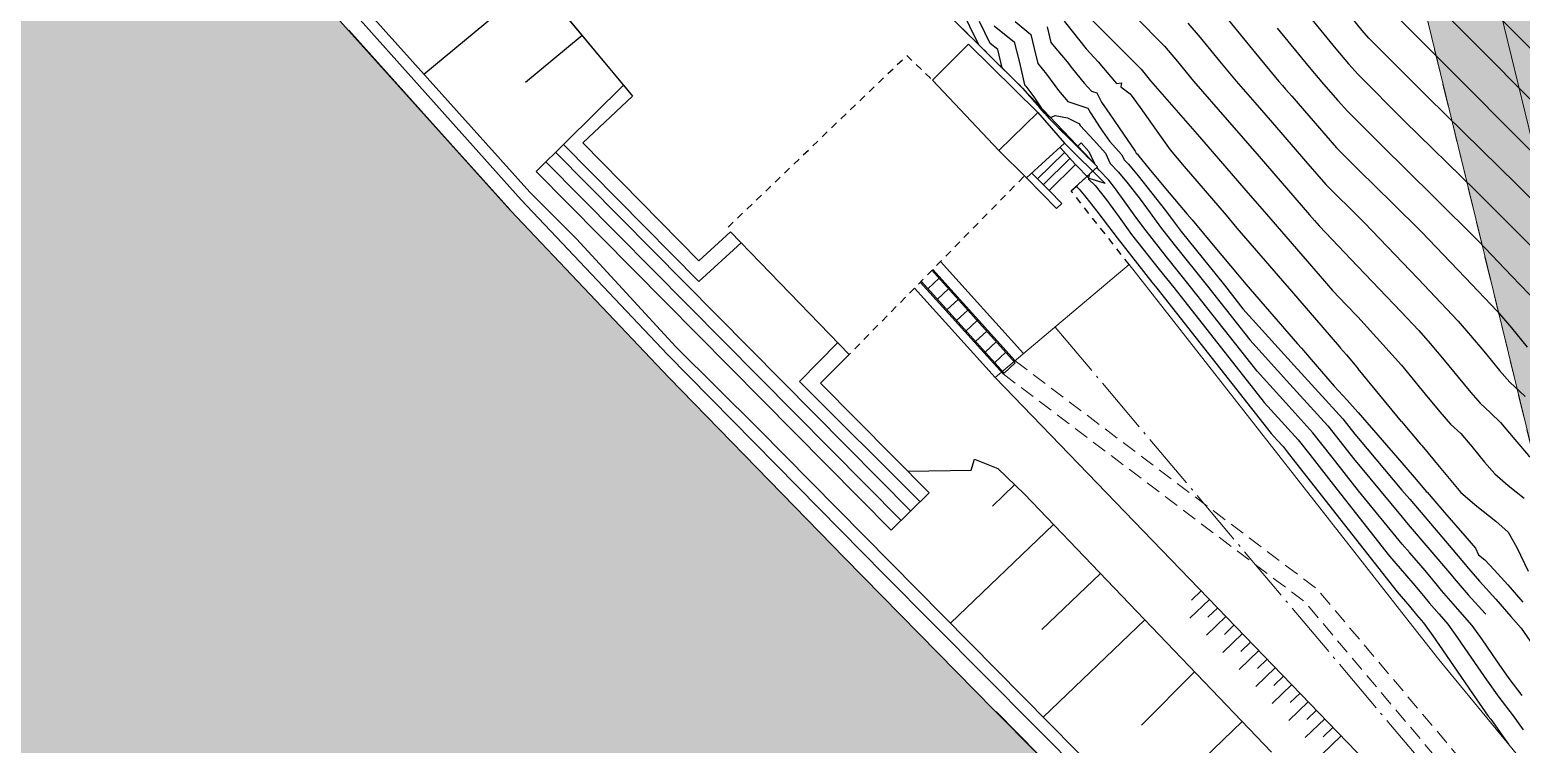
# Model space of a CAD drawing. Header units: millimetres. Extents: x -133 to 63340, y -143 to 109141.
# Drawn here: x 62411.3 to 62474.2, y 108563.5 to 108593.7 of the extents above; entities that cross this region are included whole.
import ezdxf

# ---------------------------------------------------------------- set-up
doc = ezdxf.new("R2010")
doc.units = ezdxf.units.MM
doc.header["$MEASUREMENT"] = 0
for name, pattern in [('ACAD_ISO04W100', [30, 24, -3, 0, -3]), ('DOT', [0.55, 0.3, -0.25]), ('NASCOSTA', [9.525, 6.35, -3.175]), ('TRATTEGGIATA', [0.75, 0.5, -0.25]), ('TRATTOPUNTO2', [12.7, 6.35, -3.175, 0, -3.175])]:
    doc.linetypes.add(name, pattern=pattern)
for name, color, linetype in [('Bâti', 7, 'Continuous'), ('CANALISATION', 2, 'Continuous'), ('colore lago', 131, 'Continuous'), ('curve livello 5m', 7, 'Continuous'), ('LIN010TR', 2, 'NASCOSTA'), ('LIN018CO', 6, 'Continuous'), ('LIN018TR', 6, 'NASCOSTA'), ('LIN025CO', 7, 'Continuous'), ('pendenze', 2, 'Continuous'), ('Per+Mod Surf', 7, 'Continuous'), ('SCALE', 2, 'Continuous'), ('sezioni', 7, 'Continuous'), ('TalusHautBas', 7, 'Continuous'), ('TRATTCOLO-30', 253, 'Continuous'), ('TRATTCOLO-32', 255, 'Continuous')]:
    doc.layers.add(name, color=color, linetype=linetype)
doc.layers.add('Colori bordi', color=5, linetype='Continuous', plot=False)
doc.layers.add('no_plot', color=5, linetype='Continuous', plot=False)

# ---------------------------------------------------------------- blocks, each defined once
blk = doc.blocks.new('CONTORNO')
at = {"layer": 'Colori bordi', "lineweight": 0, "ltscale": 2, "flags": 128}
blk.add_lwpolyline([(-22.578, 81.44), (16.586, -82.868), (15.866, -82.007), (19.27, -96.287), (18.407, -96.98), (19.153, -100.108), (27.051, -106.511), (29.932, -105.824), (28.44, -103.877), (26.165, -94.334), (26.165, -94.334), (25.446, -93.474), (-6.877, 42.135)], dxfattribs=at)

msp = doc.modelspace()

# ---------------------------------------------------------------- hatches: boundary and pattern name
at = {"layer": 'colore lago', "linetype": 'Continuous', "lineweight": 0}
msp.add_hatch(color=256, dxfattribs=at).paths.add_polyline_path([(62548.2785, 108427.2813), (62545.2149, 108437.4977), (62544.7767, 108445.1398), (62545.6037, 108453.1916), (62543.8249, 108460.0907), (62537.2375, 108468.8864), (62530.5503, 108474.2875), (62527.7446, 108478.4761), (62523.6239, 108483.7567), (62517.3885, 108489.8759), (62515.2465, 108489.6403), (62513.6669, 108491.3373), (62513.9099, 108495.5974), (62504.855, 108507.9517), (62496.2324, 108519.7164), (62493.3544, 108519.0168), (62485.4277, 108525.3848), (62484.6684, 108528.5086), (62471.2359, 108544.4414), (62471.3593, 108544.5426), (62471.1446, 108544.7908), (62466.395, 108550.2796), (62461.1114, 108555.785), (62451.9812, 108564.9833), (62445.6934, 108571.4023), (62438.2814, 108579.0072), (62431.6209, 108586.0355), (62422.3658, 108596.3263), (62419.2028, 108600.3592), (62408.0987, 108615.7917), (62402.3619, 108624.9029), (62401.9106, 108624.6198), (62397.083, 108621.5924), (62391.7798, 108618.2667), (62379.1258, 108610.3312), (62385.2068, 108600.697), (62399.8054, 108577.5683), (62397.3883, 108576.0313), (62399.2665, 108572.8528), (62400.2625, 108570.8412), (62401.9219, 108566.4966), (62403.538, 108562.2348), (62405.2955, 108558.0946), (62407.9973, 108552.7666), (62411.016, 108547.6991), (62415.008, 108541.4499), (62417.547, 108537.4023), (62418.8645, 108535.302), (62423.7176, 108527.6886), (62427.3396, 108522.0308), (62428.8547, 108522.3015), (62431.9449, 108520.4683), (62435.17, 108517.1027), (62435.248, 108508.375), (62442.5794, 108497.7776), (62448.4078, 108490.3296), (62458.0371, 108478.2075), (62469.2124, 108462.4823), (62469.097, 108462.1315), (62477.4132, 108450.0308), (62487.1869, 108436.2424), (62497.2899, 108418.8124), (62505.266, 108404.2863), (62555.9335, 108404.5128), (62554.0622, 108410.815), (62549.8898, 108422.0895)])
at = {"layer": 'TRATTCOLO-30', "linetype": 'Continuous', "lineweight": 0}
h = msp.add_hatch(color=256, dxfattribs=at)
h.dxf.hatch_style = 1
h.paths.add_polyline_path([(62468.821, 108626.1329), (62465.8282, 108625.4054), (62478.5704, 108572.9858), (62481.5632, 108573.7133)])
h.paths.add_polyline_path([(62465.8282, 108625.4054), (62462.8353, 108624.6779), (62475.5775, 108572.2583), (62478.5704, 108572.9858)])
h.paths.add_polyline_path([(62453.7009, 108675.295), (62450.7081, 108674.5674), (62462.8353, 108624.6779), (62465.8282, 108625.4054)])
h.paths.add_polyline_path([(62456.6938, 108676.0225), (62453.7009, 108675.295), (62465.8282, 108625.4054), (62468.821, 108626.1329)])

# ---------------------------------------------------------------- linework, layer by layer
at = {"layer": 'Bâti', "color": 2, "linetype": 'Continuous'}
for p, q in [((62432.0548, 108586.5025), (62425.2558, 108594.0872)), ((62425.6194, 108594.404), (62432.4106, 108586.829)), ((62429.4207, 108588.4881), (62424.7822, 108593.6626)), ((62449.406, 108591.5448), (62450.9219, 108593.0619)), ((62450.9219, 108593.0619), (62453.8401, 108590.1862)), ((62452.2018, 108588.5803), (62449.406, 108591.5448)), ((62434.6563, 108588.9024), (62436.7453, 108590.8769)), ((62436.3636, 108591.3366), (62436.7453, 108590.8769)), ((62453.8401, 108590.1862), (62452.2018, 108588.5803)), ((62453.8401, 108590.1862), (62454.9728, 108588.8877)), ((62434.6563, 108588.9024), (62439.5416, 108583.9222)), ((62454.9728, 108588.8877), (62456.6791, 108587.195)), ((62431.5812, 108586.0779), (62429.4207, 108588.488)), ((62448.4815, 108573.3728), (62433.5037, 108588.5061)), ((62439.5432, 108583.059), (62433.8313, 108588.8302)), ((62453.3635, 108587.423), (62452.2018, 108588.5803)), ((62455.4367, 108587.9918), (62454.7805, 108588.7128)), ((62447.6594, 108572.5592), (62432.6816, 108587.6924)), ((62448.0762, 108572.9718), (62433.0985, 108588.105)), ((62454.3131, 108586.8873), (62453.5867, 108587.6262)), ((62455.4367, 108587.9918), (62456.0017, 108587.3975)), ((62454.6361, 108586.1314), (62453.3635, 108587.423)), ((62456.6791, 108587.195), (62456.0017, 108587.3975)), ((62438.2271, 108579.969), (62432.0548, 108586.5025)), ((62432.4106, 108586.829), (62434.3792, 108584.8549)), ((62454.3131, 108586.8873), (62454.8491, 108586.3419)), ((62454.6361, 108586.1314), (62454.8491, 108586.3419)), ((62438.2814, 108579.0072), (62431.6209, 108586.0355)), ((62439.5416, 108583.9222), (62440.8851, 108585.1482)), ((62440.8851, 108585.1482), (62445.8883, 108579.9745)), ((62434.3792, 108584.8549), (62438.5764, 108580.3039)), ((62439.5432, 108583.059), (62441.3293, 108584.6889)), ((62449.7339, 108583.8947), (62453.242, 108580.0106)), ((62448.64, 108582.7797), (62452.0493, 108579.005)), ((62438.5764, 108580.3039), (62442.0521, 108576.8491)), ((62445.4015, 108580.4779), (62443.7844, 108578.8361)), ((62447.3505, 108570.7147), (62438.2271, 108579.969)), ((62445.8883, 108579.9745), (62444.6727, 108578.768)), ((62445.6934, 108571.4023), (62438.2814, 108579.0072)), ((62443.7844, 108578.8361), (62448.8775, 108573.7648)), ((62444.6727, 108578.768), (62449.2612, 108574.1446)), ((62442.0521, 108576.8491), (62459.4017, 108559.2794)), ((62449.2612, 108574.1446), (62447.6594, 108572.5592)), ((62451.9812, 108564.9833), (62445.6934, 108571.4023)), ((62457.1728, 108560.8265), (62447.3505, 108570.7147)), ((62461.1114, 108555.785), (62452.0835, 108564.9128))]:
    msp.add_line(p, q, dxfattribs=at)
at = {"layer": 'Bâti', "color": 2, "linetype": 'DOT'}
for p, q in [((62440.778, 108585.3423), (62448.315, 108592.5866)), ((62448.315, 108592.5866), (62449.406, 108591.5448)), ((62453.2491, 108587.4782), (62448.64, 108582.7797)), ((62448.64, 108582.7797), (62445.8883, 108579.9745))]:
    msp.add_line(p, q, dxfattribs=at)
at = {"layer": 'CANALISATION', "linetype": 'Continuous', "lineweight": 0}
for p, q in [((62449.2059, 108582.7486), (62449.6794, 108583.1877)), ((62448.8854, 108583.0298), (62452.3748, 108579.1546)), ((62449.6074, 108582.3026), (62450.0809, 108582.7418)), ((62450.0089, 108581.8567), (62450.4824, 108582.2958)), ((62450.4105, 108581.4108), (62450.884, 108581.8499)), ((62450.812, 108580.9649), (62451.2855, 108581.404)), ((62451.2136, 108580.519), (62451.687, 108580.9581)), ((62451.6151, 108580.073), (62452.0886, 108580.5122)), ((62452.0166, 108579.6271), (62452.4901, 108580.0662)), ((62452.4182, 108579.1812), (62452.8916, 108579.6203))]:
    msp.add_line(p, q, dxfattribs=at)
at = {"layer": 'CANALISATION', "linetype": 'Continuous', "lineweight": 0, "flags": 128}
for points in [[(62452.8916, 108579.6203), (62449.3735, 108583.5274)], [(62452.8813, 108579.7065), (62449.4086, 108583.5631)], [(62452.4182, 108579.1812), (62448.9205, 108583.0655)]]:
    msp.add_lwpolyline(points, dxfattribs=at)
at = {"layer": 'Colori bordi', "linetype": 'Continuous', "lineweight": 0, "flags": 128}
msp.add_lwpolyline([(62504.855, 108507.9517), (62496.2324, 108519.7164), (62493.3544, 108519.0168), (62485.4277, 108525.3848), (62484.6684, 108528.5086), (62471.2359, 108544.4414), (62471.3593, 108544.5426), (62471.1446, 108544.7908), (62466.395, 108550.2796), (62461.1114, 108555.785), (62451.9812, 108564.9833), (62445.6934, 108571.4023), (62438.2814, 108579.0072), (62431.6209, 108586.0355), (62422.3658, 108596.3263), (62419.2028, 108600.3592), (62408.0987, 108615.7917)], dxfattribs=at)
at = {"layer": 'curve livello 5m', "color": 2}
for p, q in [((62467.3268, 108583.7045), (62469.1642, 108581.7812)), ((62467.3642, 108575.33), (62469.2029, 108573.1128))]:
    msp.add_line(p, q, dxfattribs=at)
at = {"layer": 'curve livello 5m', "color": 2, "flags": 128}
for points in [[(62447.3131, 108604.8452), (62447.7954, 108604.4571), (62448.3814, 108603.9847), (62448.3814, 108603.9847), (62452.8985, 108599.4924), (62455.6341, 108596.7938), (62456.1243, 108596.1852), (62456.6232, 108595.5646), (62456.6232, 108595.5646), (62457.9442, 108594.2325), (62459.1836, 108592.9826), (62459.7272, 108592.3281), (62460.4022, 108591.511), (62460.4022, 108591.511), (62461.8234, 108589.8748), (62463.1733, 108588.3206), (62465.2968, 108585.8728), (62465.5093, 108585.6281), (62465.7055, 108585.4017), (62467.3268, 108583.7045)], [(62477.2578, 108583.9579), (62474.0419, 108587.1526), (62470.2797, 108590.8461), (62467.8085, 108593.3227), (62467.527, 108593.6471), (62466.8001, 108594.5255)], [(62451.9973, 108593.8414), (62452.4421, 108593.4923), (62452.8478, 108593.1621), (62453.0647, 108592.2887), (62453.2818, 108591.3499), (62453.3304, 108591.2924), (62453.6663, 108590.842), (62453.9895, 108590.3825)], [(62454.383, 108589.9685), (62454.572, 108590.0575), (62455.1, 108589.9646), (62455.5772, 108589.7206), (62455.5772, 108589.7206), (62455.5836, 108589.7083), (62455.6331, 108589.6356), (62456.2048, 108589.013), (62456.6938, 108588.4694), (62456.6938, 108588.4694), (62456.89, 108588.0335), (62457.2459, 108587.664), (62457.6462, 108587.1767), (62458.1516, 108586.5318), (62458.1516, 108586.5318), (62458.5781, 108585.9473), (62459.0176, 108585.3443), (62459.0176, 108585.3443), (62459.5829, 108584.6278), (62460.9991, 108582.8615), (62462.7889, 108580.5865), (62464.4766, 108578.7275), (62466.0786, 108576.9629), (62467.2117, 108575.5236), (62467.3642, 108575.33)], [(62469.1642, 108581.7812), (62469.9172, 108580.9929), (62470.3956, 108580.4366), (62470.9737, 108579.7388), (62471.5706, 108579.0123), (62472.1052, 108578.3699), (62472.4964, 108577.9242), (62472.4964, 108577.9242), (62472.9274, 108577.518), (62473.3594, 108577.111), (62473.3594, 108577.111), (62473.9653, 108576.3889), (62474.5306, 108575.7211), (62474.5306, 108575.7211), (62475.2775, 108575.1009), (62475.9126, 108574.5595), (62475.9126, 108574.5595), (62476.3208, 108573.7759), (62476.7887, 108572.8485), (62476.7887, 108572.8485), (62477.9144, 108571.316), (62479.5001, 108569.1852), (62479.9766, 108568.6044), (62480.1956, 108568.3465)], [(62469.2029, 108573.1128), (62469.4667, 108572.8016), (62471.2865, 108570.6712), (62471.3982, 108570.5292), (62471.9971, 108569.8432), (62472.7049, 108569.0515), (62472.7297, 108569.0228)]]:
    msp.add_lwpolyline(points, dxfattribs=at)
at = {"layer": 'LIN010TR', "linetype": 'TRATTOPUNTO2', "lineweight": 0, "ltscale": 5, "flags": 128}
msp.add_lwpolyline([(62454.4122, 108672.368), (62484.7612, 108547.5169)], dxfattribs=at)
at = {"layer": 'LIN010TR', "lineweight": 0, "ltscale": 0.1, "flags": 128}
for points in [[(62452.8813, 108579.7066), (62465.6195, 108570.0808), (62482.7614, 108549.7481), (62484.6947, 108547.455)], [(62452.3748, 108579.1546), (62465.1032, 108569.5362), (62482.7666, 108548.5851), (62484.6999, 108546.2919)]]:
    msp.add_lwpolyline(points, dxfattribs=at)
at = {"layer": 'LIN018CO', "color": 2}
for p, q in [((62460.7349, 108570.0065), (62460.3237, 108569.6096)), ((62461.0822, 108569.6467), (62460.2565, 108568.8498)), ((62461.7766, 108568.9272), (62460.951, 108568.1303)), ((62461.4294, 108569.287), (62461.0182, 108568.8901)), ((62462.4711, 108568.2077), (62461.6455, 108567.4108)), ((62462.1239, 108568.5674), (62461.7127, 108568.1706)), ((62463.1656, 108567.4882), (62462.34, 108566.6912)), ((62462.8184, 108567.8479), (62462.4072, 108567.451)), ((62463.5129, 108567.1284), (62463.1017, 108566.7315)), ((62463.8601, 108566.7687), (62463.0344, 108565.9717)), ((62464.2073, 108566.4089), (62463.7962, 108566.012)), ((62464.5546, 108566.0492), (62463.7289, 108565.2522)), ((62464.9018, 108565.6894), (62464.4906, 108565.2925)), ((62465.2491, 108565.3297), (62464.4234, 108564.5327)), ((62465.5963, 108564.9699), (62465.1851, 108564.573)), ((62465.9436, 108564.6102), (62465.1179, 108563.8132)), ((62466.6381, 108563.8907), (62465.8124, 108563.0937)), ((62466.2908, 108564.2504), (62465.8796, 108563.8535))]:
    msp.add_line(p, q, dxfattribs=at)
at = {"layer": 'LIN018TR', "linetype": 'ACAD_ISO04W100', "lineweight": 0, "ltscale": 0.1, "flags": 128}
msp.add_lwpolyline([(62454.5715, 108581.1315), (62481.7578, 108548.8848), (62484.7039, 108545.3903)], dxfattribs=at)
at = {"layer": 'LIN025CO', "linetype": 'TRATTEGGIATA', "lineweight": 0, "ltscale": 2}
msp.add_line((62438.6865, 108724.0215), (62482.9426, 108541.9586), dxfattribs=at)
at = {"layer": 'LIN025CO', "color": 2, "linetype": 'Continuous'}
for p, q in [((62450.286, 108594.097), (62453.198, 108591.215)), ((62453.198, 108591.215), (62454.3278, 108589.9141)), ((62454.3278, 108589.9141), (62456.3546, 108587.8946)), ((62456.3546, 108587.8946), (62455.2504, 108586.8772))]:
    msp.add_line(p, q, dxfattribs=at)
at = {"layer": 'no_plot'}
for p, q in [((62469.1743, 108579.5187), (62467.3363, 108581.5644)), ((62469.1849, 108577.1509), (62467.3461, 108579.3731)), ((62467.3544, 108577.5304), (62469.1927, 108575.4053)), ((62467.3593, 108576.4304), (62469.1978, 108574.259)), ((62469.208, 108571.9746), (62467.3691, 108574.2297))]:
    msp.add_line(p, q, dxfattribs=at)
at = {"layer": 'no_plot', "flags": 128}
for points in [[(62463.3231, 108596.6615), (62466.4072, 108592.8685), (62466.9465, 108592.2378), (62467.3526, 108591.7792), (62469.3121, 108589.8153), (62472.2953, 108586.8867), (62474.8453, 108584.3534)], [(62455.0118, 108595.2171), (62456.6538, 108593.5612), (62458.1946, 108592.0075), (62458.5968, 108591.5218), (62460.6565, 108589.1504), (62462.613, 108586.8978), (62463.4791, 108585.8994), (62464.9372, 108584.2207), (62465.9365, 108583.0672), (62466.2764, 108582.6759), (62466.283, 108582.6674), (62466.8473, 108582.0659), (62467.3363, 108581.5644)], [(62450.6732, 108594.4166), (62451.1034, 108593.5335), (62451.3343, 108593.0596)], [(62452.3422, 108592.062), (62452.1547, 108592.8449), (62451.8373, 108593.0985), (62451.3848, 108594.0274)], [(62452.8808, 108594.0164), (62453.5408, 108593.4793), (62453.6888, 108592.8834), (62453.8369, 108592.2429), (62454.2072, 108591.8047), (62454.7117, 108591.1081), (62455.1068, 108590.6499), (62455.9511, 108590.3669), (62456.0566, 108590.1661), (62456.4641, 108589.5372), (62456.8676, 108588.9746), (62457.3885, 108588.4019), (62457.4848, 108588.1878), (62457.6596, 108588.0064), (62458.0721, 108587.5109), (62458.6524, 108586.7855), (62459.2265, 108586.0478), (62459.6291, 108585.4956), (62459.8919, 108585.1625), (62461.7114, 108582.8931), (62462.4918, 108581.9012), (62464.6559, 108579.5174), (62466.7101, 108577.2547), (62467.211, 108576.6187), (62467.3593, 108576.4304)], [(62454.9472, 108594.029), (62455.2952, 108593.617), (62455.8765, 108592.8743), (62456.3876, 108592.317), (62456.8368, 108591.779), (62457.1562, 108591.4024), (62457.3757, 108591.4322), (62457.3455, 108591.2652), (62457.7374, 108590.9649), (62458.1635, 108590.3931), (62458.835, 108589.4329), (62459.4265, 108588.6131), (62460.0186, 108587.9), (62460.8942, 108586.884), (62461.7812, 108585.8551), (62462.2342, 108585.3108), (62464.1578, 108583.0842), (62464.5416, 108582.6415), (62466.5622, 108580.3019), (62466.6034, 108580.2487), (62466.8575, 108579.9558), (62466.9389, 108579.862), (62467.3461, 108579.3731)], [(62460.1727, 108593.9576), (62460.6848, 108593.3463), (62461.5003, 108592.353), (62462.2076, 108591.5002), (62462.9902, 108590.5992), (62463.7336, 108589.7433), (62465.128, 108588.136), (62465.985, 108587.1484), (62466.4094, 108586.7231), (62467.0555, 108586.0888), (62467.6078, 108585.5402), (62469.8779, 108583.1639), (62471.5749, 108581.3874), (62472.0931, 108580.7809), (62472.7156, 108580.0257), (62473.3095, 108579.3068), (62473.7418, 108578.8093), (62474.3907, 108578.1978)], [(62461.8793, 108594.0761), (62463.022, 108592.6843), (62464.0131, 108591.4894), (62464.1571, 108591.3236), (62464.2939, 108591.1661), (62464.5505, 108590.8703), (62466.4409, 108588.692), (62467.377, 108587.7538), (62468.8021, 108586.3548), (62470.0203, 108585.1446), (62471.8585, 108583.2204), (62473.2326, 108581.782), (62473.8162, 108581.093), (62474.4861, 108580.2787)], [(62476.5074, 108586.6969), (62469.1678, 108594.0477)], [(62480.6423, 108584.7054), (62471.1921, 108594.17)], [(62481.1187, 108586.378), (62473.2164, 108594.2923)], [(62454.2339, 108593.7964), (62454.3921, 108593.1359), (62454.6887, 108592.7806), (62455.084, 108592.3169), (62455.3007, 108592.0179), (62455.7989, 108591.414), (62456.1024, 108591.0878), (62456.325, 108591.0132), (62456.5296, 108590.6239), (62456.8765, 108590.1065), (62457.4514, 108589.2709), (62457.943, 108588.5474), (62457.9948, 108588.4664), (62458.048, 108588.4256), (62458.1051, 108588.3461), (62458.5429, 108587.8067), (62459.298, 108586.8972), (62460.1441, 108585.8904), (62460.3482, 108585.6535), (62461.3081, 108584.5001), (62462.257, 108583.3602), (62462.6128, 108582.9483), (62464.7982, 108580.4281), (62464.9562, 108580.2452), (62464.9594, 108580.241), (62465.5353, 108579.5677), (62466.3462, 108578.643), (62466.8927, 108578.0422), (62467.3417, 108577.5466), (62467.3544, 108577.5304)], [(62463.9414, 108593.7454), (62465.2875, 108592.0899), (62465.8948, 108591.376), (62466.4909, 108590.6892), (62466.8967, 108590.2356), (62468.3446, 108588.7846), (62470.5487, 108586.6207), (62472.4328, 108584.749), (62473.8391, 108583.2769), (62474.8903, 108582.1765)], [(62455.5232, 108588.7692), (62455.6681, 108588.9008), (62455.9991, 108588.537), (62456.2284, 108588.0274)], [(62456.0278, 108587.5935), (62455.978, 108587.4225), (62455.9728, 108587.3775), (62456.2565, 108587.101), (62456.7366, 108586.4926), (62457.2655, 108585.7673), (62457.7947, 108585.0417), (62458.9648, 108583.5585), (62459.5743, 108582.7983), (62463.3831, 108577.957), (62464.118, 108577.1476), (62464.8155, 108576.3792), (62465.3089, 108575.7525), (62466.3013, 108574.492), (62468.6798, 108571.471), (62469.1279, 108570.9426), (62469.6617, 108570.3252), (62470.1105, 108569.7961), (62470.3421, 108569.5021), (62470.765, 108569.022), (62471.1333, 108568.6008), (62471.5463, 108568.0263), (62472.1367, 108567.165), (62472.7625, 108566.2501), (62473.2814, 108565.5145), (62473.885, 108564.7376), (62474.3044, 108564.1455)], [(62467.3691, 108574.2297), (62466.2603, 108575.6381), (62465.4471, 108576.671), (62464.2973, 108577.9375), (62463.086, 108579.2717), (62460.2867, 108582.8299), (62459.2738, 108584.0932), (62458.4062, 108585.193), (62457.9798, 108585.7739), (62457.4854, 108586.4603), (62457.0768, 108587.0159), (62457.0768, 108587.0159), (62456.8321, 108587.3217), (62456.4236, 108587.7458), (62456.3637, 108587.8311), (62456.333, 108587.8748)], [(62455.4983, 108587.1056), (62455.4912, 108587.044), (62455.5857, 108586.9518), (62455.8708, 108586.6063), (62456.3309, 108586.0233), (62456.8279, 108585.3775), (62457.1832, 108584.8904), (62458.6558, 108583.0238), (62458.8619, 108582.7668), (62463.6802, 108576.6423), (62463.9387, 108576.3576), (62464.184, 108576.0873), (62464.3575, 108575.8669), (62464.7066, 108575.4236), (62469.0007, 108569.9694), (62469.5225, 108569.3586), (62469.814, 108568.9885), (62470.1032, 108568.6591), (62470.5004, 108568.112), (62471.0656, 108567.2928), (62471.7062, 108566.3538), (62472.329, 108565.447), (62472.8415, 108564.7247), (62472.9491, 108564.5862), (62473.5124, 108563.7966), (62473.6876, 108563.5433)], [(62469.1743, 108579.5187), (62469.4849, 108579.1438), (62470.1772, 108578.3012), (62470.7972, 108577.5561), (62471.251, 108577.0392), (62471.6778, 108576.637), (62472.1486, 108576.087), (62472.6827, 108575.429), (62473.1093, 108574.9381), (62473.6748, 108574.4545), (62474.3545, 108573.9163)], [(62469.1849, 108577.1509), (62469.9869, 108576.1883), (62470.013, 108576.1584), (62470.0361, 108576.1318), (62470.7642, 108575.2515), (62471.6881, 108574.155), (62472.3564, 108573.5836), (62473.1597, 108572.9475), (62473.6845, 108572.4771), (62474.0428, 108571.8278), (62474.5151, 108570.8395)], [(62469.1927, 108575.4053), (62469.8772, 108574.5976), (62470.2251, 108574.1978), (62470.2555, 108574.1611), (62470.9939, 108573.3086), (62471.8501, 108572.3291), (62472.2957, 108571.8067), (62472.4248, 108571.5275), (62472.6875, 108571.3105), (62473.0919, 108570.8891), (62473.6642, 108570.2551), (62474.3008, 108569.5255)], [(62469.1978, 108574.259), (62469.5312, 108573.8657), (62471.0296, 108572.0978), (62471.8744, 108571.1087), (62471.9263, 108571.0428), (62472.4717, 108570.4135), (62473.1543, 108569.6489), (62473.7974, 108568.927), (62474.2239, 108568.426), (62474.6011, 108567.884)], [(62474.274, 108565.5931), (62473.7213, 108566.3044), (62473.7213, 108566.3044), (62473.1973, 108567.0528), (62472.5965, 108567.9325), (62472.1635, 108568.5425), (62472.1635, 108568.5425), (62471.5614, 108569.231), (62470.8701, 108570.0157), (62470.8701, 108570.0157), (62470.6985, 108570.2336), (62470.172, 108570.8577), (62469.5281, 108571.6037), (62469.208, 108571.9746)]]:
    msp.add_lwpolyline(points, dxfattribs=at)
at = {"layer": 'pendenze', "linetype": 'Continuous'}
for p, q in [((62432.7081, 108595.7399), (62427.948, 108591.7881)), ((62434.6256, 108593.4302), (62432.2378, 108591.4479)), ((62432.6816, 108587.6924), (62436.3636, 108591.3366)), ((62452.8648, 108574.4829), (62451.9236, 108573.5819)), ((62454.5011, 108572.8023), (62450.1559, 108568.6425)), ((62456.4821, 108570.733), (62454.0163, 108568.3725)), ((62458.3509, 108568.7809), (62454.0681, 108564.6807)), ((62460.4461, 108566.5924), (62458.2156, 108564.3419)), ((62462.4608, 108564.4879), (62458.2445, 108560.4514))]:
    msp.add_line(p, q, dxfattribs=at)
at = {"layer": 'Per+Mod Surf', "color": 2, "linetype": 'Continuous'}
for p, q in [((62450.286, 108594.097), (62453.198, 108591.215)), ((62453.198, 108591.215), (62456.3546, 108587.8946)), ((62456.3546, 108587.8946), (62455.2504, 108586.8772))]:
    msp.add_line(p, q, dxfattribs=at)
at = {"layer": 'SCALE', "linetype": 'Continuous'}
for p, q in [((62454.9728, 108588.8877), (62453.3635, 108587.423)), ((62454.9525, 108588.4844), (62453.8289, 108587.3799)), ((62455.1946, 108588.2381), (62454.071, 108587.1336)), ((62455.4367, 108587.9918), (62454.3131, 108586.8873))]:
    msp.add_line(p, q, dxfattribs=at)
at = {"layer": 'sezioni', "linetype": 'Continuous', "lineweight": 0}
msp.add_line((62470.748, 108567.1089), (62490.1299, 108543.5994), dxfattribs=at)
at = {"layer": 'sezioni', "linetype": 'Continuous', "lineweight": 0, "flags": 128}
msp.add_lwpolyline([(62468.0586, 108562.419), (62452.0492, 108579.0051), (62457.6978, 108583.7672), (62469.5098, 108568.6927), (62470.748, 108567.1089)], dxfattribs=at)
at = {"layer": 'TalusHautBas', "color": 2, "linetype": 'Continuous'}
for p, q in [((62429.3544, 108599.7796), (62436.7051, 108590.9253)), ((62429.3544, 108599.7796), (62436.7453, 108590.8769)), ((62448.3614, 108575.0513), (62451.0283, 108575.0979)), ((62451.0283, 108575.0979), (62451.1691, 108575.5608)), ((62451.1691, 108575.5608), (62452.1589, 108575.1712)), ((62452.1589, 108575.1712), (62453.2757, 108574.0822)), ((62453.2757, 108574.0822), (62463.6913, 108563.2026))]:
    msp.add_line(p, q, dxfattribs=at)
at = {"layer": 'TalusHautBas', "color": 2, "linetype": 'DOT'}
for p, q in [((62450.286, 108594.097), (62453.198, 108591.215)), ((62453.198, 108591.215), (62454.3278, 108589.9141)), ((62454.3278, 108589.9141), (62456.3546, 108587.8946)), ((62455.2504, 108586.8772), (62456.3546, 108587.8946)), ((62457.6978, 108583.7672), (62455.2504, 108586.8772))]:
    msp.add_line(p, q, dxfattribs=at)

# ---------------------------------------------------------------- block references
at = {"layer": 'TRATTCOLO-32', "linetype": 'Continuous', "lineweight": 0, "rotation": 0.2560608715202138}
msp.add_blockref('CONTORNO', (62465.8278, 108625.4058), dxfattribs=at)

doc.saveas('drawing.dxf')
